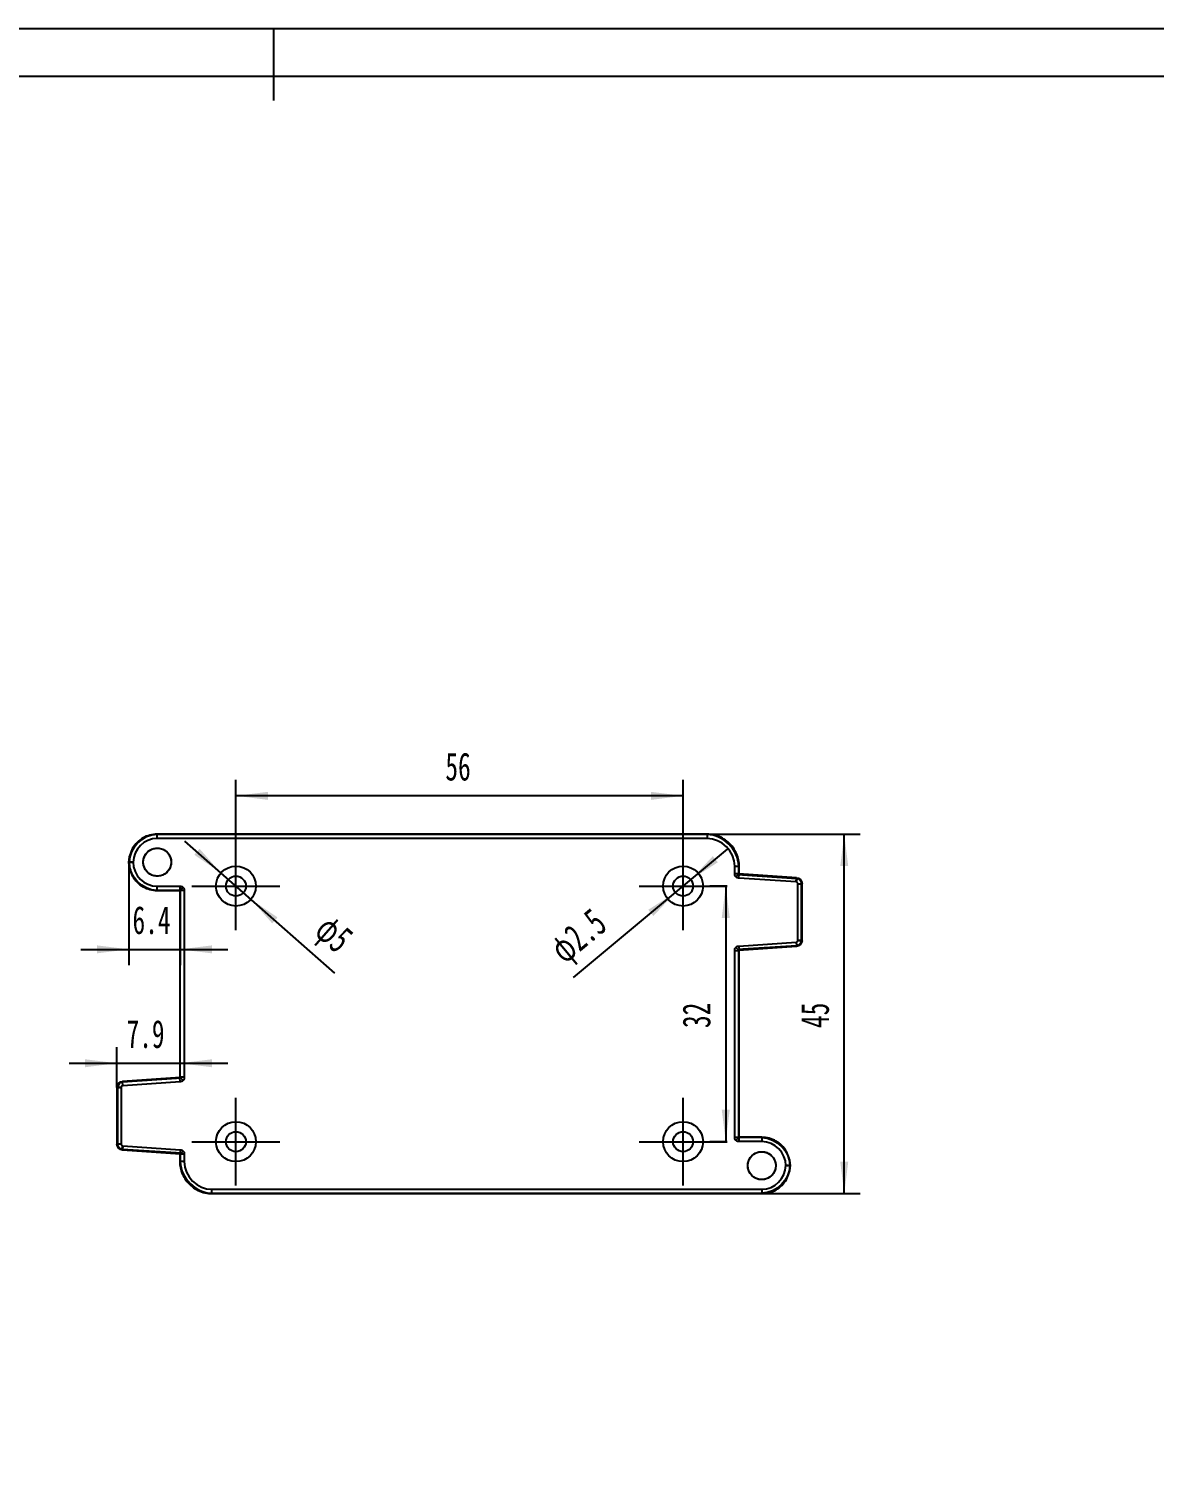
# Model space of a CAD drawing. Header units: millimetres. Extents: x 704 to 1206, y -330 to 25.
# Drawn here: x 924.3 to 1065.2, y -156.3 to 24.6 of the extents above; entities that cross this region are included whole.
import ezdxf

# ---------------------------------------------------------------- set-up
doc = ezdxf.new("R2010")
doc.units = ezdxf.units.MM
doc.linetypes.add('EB_DASHDOT', pattern=[39, 30, -3, 3, -3])
doc.layers.get('0').update_dxf_attribs({"lineweight": 0})
for name, color, linetype, lineweight in [('CAXA1', 1, 'EB_DASHDOT', 25), ('CAXA4', 3, 'Continuous', 25), ('图框_内框线', 5, 'Continuous', 50), ('图框_外框线', 7, 'Continuous', 0)]:
    doc.layers.add(name, color=color, linetype=linetype, lineweight=lineweight)
doc.styles.add('标准', font='', dxfattribs={"width": 0.667})
doc.styles.get('标准').set_extended_font_data('FangSong_GB2312')
doc.dimstyles.new('标准', dxfattribs={"dimtxt": 3.5, "dimasz": 4, "dimexe": 2, "dimexo": 0, "dimtad": 1, "dimdsep": 46, "dimtxsty": '标准', "dimcen": 0, "dimdle": 6, "dimazin": 2, "dimtfac": 1, "dimtdec": 3, "dimtmove": 0, "dimatfit": 3, "dimfxl": 0, "dimtolj": 1, "dimtzin": 0, "dimarcsym": 0})

# ---------------------------------------------------------------- blocks, each defined once
blk = doc.blocks.new('*CAXBLOCK56')
at = {"layer": 'CAXA4', "linetype": 'Continuous', "lineweight": 25}
for points in [[(950.26, -71.41), (954.26, -70.91), (954.26, -71.91)], [(1006.26, -71.41), (1002.26, -70.91), (1002.26, -71.91)]]:
    blk.add_hatch(color=0, dxfattribs=at).paths.add_polyline_path(points, flags=0)
at = {"layer": 'CAXA4', "color": 0, "linetype": 'Continuous', "lineweight": 25}
for p, q in [((950.26, -77.21), (950.26, -69.41)), ((1006.26, -77.21), (1006.26, -69.41)), ((1006.26, -71.41), (950.26, -71.41))]:
    blk.add_line(p, q, dxfattribs=at)
at = {"layer": 'CAXA4', "color": 0, "linetype": 'Continuous', "lineweight": 25, "insert": (976.49, -65.99), "char_height": 3.5, "attachment_point": 1, "style": '标准'}
blk.add_mtext('\\fFangSong_GB2312|b0|i0|p34;56', dxfattribs=at)
blk = doc.blocks.new('*CAXBLOCK67')
at = {"layer": 'CAXA4', "linetype": 'Continuous', "lineweight": 25}
for points in [[(1011.6, -82.71), (1011.1, -86.71), (1012.1, -86.71)], [(1011.6, -114.71), (1011.1, -110.71), (1012.1, -110.71)]]:
    blk.add_hatch(color=0, dxfattribs=at).paths.add_polyline_path(points, flags=0)
at = {"layer": 'CAXA4', "color": 0, "linetype": 'Continuous', "lineweight": 25}
for p, q in [((1011.76, -82.71), (1009.6, -82.71)), ((1011.6, -82.71), (1011.6, -114.71)), ((1011.76, -114.71), (1009.6, -114.71))]:
    blk.add_line(p, q, dxfattribs=at)
at = {"layer": 'CAXA4', "color": 0, "linetype": 'Continuous', "lineweight": 25, "insert": (1006.18, -100.48), "char_height": 3.5, "attachment_point": 1, "rotation": 90, "style": '标准'}
blk.add_mtext('\\fFangSong_GB2312|b0|i0|p34;32', dxfattribs=at)
blk = doc.blocks.new('*CAXBLOCK78')
at = {"layer": 'CAXA4', "linetype": 'Continuous', "lineweight": 25}
for points in [[(935.36, -104.89), (931.36, -105.39), (931.36, -104.39)], [(943.26, -104.89), (947.26, -105.39), (947.26, -104.39)]]:
    blk.add_hatch(color=0, dxfattribs=at).paths.add_polyline_path(points, flags=0)
at = {"layer": 'CAXA4', "color": 0, "linetype": 'Continuous', "lineweight": 25}
for p, q in [((935.36, -107.91), (935.36, -102.89)), ((943.26, -106.67), (943.26, -102.89)), ((929.36, -104.89), (949.26, -104.89))]:
    blk.add_line(p, q, dxfattribs=at)
at = {"layer": 'CAXA4', "color": 0, "linetype": 'Continuous', "lineweight": 25, "insert": (936.56, -99.47), "char_height": 3.5, "attachment_point": 1, "style": '标准'}
blk.add_mtext('\\fFangSong_GB2312|b0|i0|p34;7.9', dxfattribs=at)
blk = doc.blocks.new('*CAXBLOCK89')
at = {"layer": 'CAXA4', "linetype": 'Continuous', "lineweight": 25}
for points in [[(936.86, -90.63), (932.86, -91.13), (932.86, -90.13)], [(943.26, -90.63), (947.26, -91.13), (947.26, -90.13)]]:
    blk.add_hatch(color=0, dxfattribs=at).paths.add_polyline_path(points, flags=0)
at = {"layer": 'CAXA4', "color": 0, "linetype": 'Continuous', "lineweight": 25}
for p, q in [((936.86, -79.73), (936.86, -92.63)), ((943.26, -82.72), (943.26, -92.63)), ((930.86, -90.63), (949.26, -90.63))]:
    blk.add_line(p, q, dxfattribs=at)
at = {"layer": 'CAXA4', "color": 0, "linetype": 'Continuous', "lineweight": 25, "insert": (937.31, -85.21), "char_height": 3.5, "attachment_point": 1, "style": '标准'}
blk.add_mtext('\\fFangSong_GB2312|b0|i0|p34;6.4', dxfattribs=at)
blk = doc.blocks.new('*CAXBLOCK1617')
at = {"layer": 'CAXA4', "linetype": 'Continuous', "lineweight": 25}
for points in [[(948.38, -81.06), (945.71, -78.04), (945.05, -78.79)], [(952.14, -84.36), (955.47, -86.63), (954.81, -87.38)]]:
    blk.add_hatch(color=0, dxfattribs=at).paths.add_polyline_path(points, flags=0)
at = {"layer": 'CAXA4', "color": 0, "linetype": 'Continuous', "lineweight": 25}
blk.add_line((962.63, -93.59), (943.88, -77.1), dxfattribs=at)
at = {"layer": 'CAXA4', "color": 0, "linetype": 'Continuous', "lineweight": 25, "insert": (962.21, -86), "char_height": 3.5, "attachment_point": 1, "rotation": 318.6823, "style": '标准'}
blk.add_mtext('\\fFangSong_GB2312|b0|i0|p34;φ5', dxfattribs=at)
blk = doc.blocks.new('*CAXBLOCK1718')
at = {"layer": 'CAXA4', "linetype": 'Continuous', "lineweight": 25}
for points in [[(1007.22, -81.91), (1010.61, -79.73), (1009.97, -78.97)], [(1005.3, -83.51), (1002.54, -86.45), (1001.9, -85.68)]]:
    blk.add_hatch(color=0, dxfattribs=at).paths.add_polyline_path(points, flags=0)
at = {"layer": 'CAXA4', "color": 0, "linetype": 'Continuous', "lineweight": 25}
blk.add_line((992.53, -94.14), (1011.83, -78.07), dxfattribs=at)
at = {"layer": 'CAXA4', "color": 0, "linetype": 'Continuous', "lineweight": 25, "insert": (989.2, -89.86), "char_height": 3.5, "attachment_point": 1, "rotation": 39.7787, "style": '标准'}
blk.add_mtext('\\fFangSong_GB2312|b0|i0|p34;φ2.5', dxfattribs=at)
blk = doc.blocks.new('*CAXBLOCK1819')
at = {"layer": 'CAXA4', "linetype": 'Continuous', "lineweight": 25}
for points in [[(1026.44, -76.21), (1026.94, -80.21), (1025.94, -80.21)], [(1026.44, -121.21), (1026.94, -117.21), (1025.94, -117.21)]]:
    blk.add_hatch(color=0, dxfattribs=at).paths.add_polyline_path(points, flags=0)
at = {"layer": 'CAXA4', "color": 0, "linetype": 'Continuous', "lineweight": 25}
for p, q in [((1009.26, -76.21), (1028.44, -76.21)), ((1026.44, -121.21), (1026.44, -76.21)), ((1016.13, -121.21), (1028.44, -121.21))]:
    blk.add_line(p, q, dxfattribs=at)
at = {"layer": 'CAXA4', "color": 0, "linetype": 'Continuous', "lineweight": 25, "insert": (1021.02, -100.48), "char_height": 3.5, "attachment_point": 1, "rotation": 90, "style": '标准'}
blk.add_mtext('\\fFangSong_GB2312|b0|i0|p34;45', dxfattribs=at)

msp = doc.modelspace()

# ---------------------------------------------------------------- linework, layer by layer
at = {"color": 0, "linetype": 'Continuous', "lineweight": 25}
for p, q in [((940.385, -76.209), (940.385, -76.246)), ((1009.26, -76.209), (940.385, -76.209)), ((1009.26, -76.246), (940.385, -76.246)), ((1009.26, -76.746), (940.385, -76.746)), ((936.86, -79.734), (936.896, -79.734)), ((937.396, -79.721), (936.896, -79.734)), ((936.896, -79.734), (936.916, -79.734)), ((1012.723, -81.15), (1012.723, -80.209)), ((1012.723, -81.15), (1013.223, -81.15)), ((1012.857, -81.541), (1013.26, -81.166)), ((1013.061, -81.252), (1013.26, -81.166)), ((1013.061, -81.252), (1020.455, -81.749)), ((1013.223, -81.2), (1013.223, -80.209)), ((1020.458, -81.698), (1013.223, -81.2)), ((1013.238, -81.702), (1013.273, -81.204)), ((1013.26, -80.209), (1013.26, -81.166)), ((1020.461, -81.661), (1013.26, -81.166)), ((940.385, -82.722), (943.246, -82.722)), ((940.385, -83.259), (940.385, -83.222)), ((940.385, -83.222), (943.296, -83.222)), ((943.246, -82.722), (943.246, -83.222)), ((943.26, -106.666), (943.26, -82.722)), ((943.26, -83.259), (943.65, -82.869)), ((943.296, -106.7), (943.296, -83.222)), ((1020.424, -82.196), (1013.238, -81.702)), ((1020.424, -82.196), (1020.458, -81.698)), ((1020.458, -81.698), (1020.453, -81.758)), ((1020.461, -81.661), (1020.458, -81.698)), ((1020.623, -82.409), (1021.123, -82.409)), ((1020.623, -89.509), (1020.623, -82.409)), ((1021.044, -82.411), (1021.123, -82.409)), ((1021.072, -89.509), (1021.072, -82.409)), ((1021.123, -82.409), (1021.16, -82.409)), ((1021.123, -89.509), (1021.123, -82.409)), ((1021.16, -89.509), (1021.16, -82.409)), ((940.385, -83.259), (943.26, -83.259)), ((943.796, -83.272), (943.296, -83.272)), ((943.796, -83.272), (943.796, -106.65)), ((1021.105, -88.459), (1021.105, -83.459)), ((1013.26, -90.752), (1012.857, -90.377)), ((1020.455, -90.169), (1013.061, -90.666)), ((1013.223, -90.718), (1020.458, -90.22)), ((1013.238, -90.216), (1020.424, -89.722)), ((1013.238, -90.216), (1013.273, -90.714)), ((1020.461, -90.257), (1013.26, -90.752)), ((1020.424, -89.722), (1020.458, -90.22)), ((1020.453, -90.16), (1020.458, -90.22)), ((1020.458, -90.22), (1020.461, -90.257)), ((1020.623, -89.509), (1021.123, -89.509)), ((1021.123, -89.509), (1021.045, -89.507)), ((1021.16, -89.509), (1021.123, -89.509)), ((1012.723, -90.768), (1013.223, -90.768)), ((1012.723, -114.146), (1012.723, -90.768)), ((1013.26, -90.752), (1013.061, -90.666)), ((1013.223, -114.196), (1013.223, -90.718)), ((1013.26, -90.752), (1013.26, -114.696)), ((943.26, -106.666), (936.058, -107.161)), ((936.061, -107.198), (943.296, -106.7)), ((943.458, -106.752), (936.064, -107.249)), ((943.281, -107.202), (943.246, -106.704)), ((943.662, -107.041), (943.26, -106.666)), ((943.26, -106.666), (943.458, -106.752)), ((943.796, -106.65), (943.296, -106.65)), ((935.36, -107.909), (935.36, -115.009)), ((935.36, -107.909), (935.396, -107.909)), ((935.396, -107.909), (935.396, -115.009)), ((935.896, -107.909), (935.396, -107.909)), ((935.447, -107.909), (935.447, -115.009)), ((935.896, -107.909), (935.896, -115.009)), ((936.061, -107.198), (936.058, -107.161)), ((936.095, -107.696), (936.061, -107.198)), ((943.281, -107.202), (936.095, -107.696)), ((935.414, -108.959), (935.414, -113.959)), ((935.396, -115.009), (935.36, -115.009)), ((935.475, -115.007), (935.396, -115.009)), ((935.896, -115.009), (935.396, -115.009)), ((936.058, -115.757), (936.061, -115.72)), ((943.26, -116.252), (936.058, -115.757)), ((936.095, -115.222), (936.061, -115.72)), ((936.061, -115.72), (936.068, -115.642)), ((936.061, -115.72), (943.296, -116.218)), ((943.458, -116.166), (936.064, -115.669)), ((936.095, -115.222), (943.281, -115.716)), ((943.281, -115.716), (943.246, -116.214)), ((1012.723, -114.146), (1013.223, -114.146)), ((1012.869, -114.549), (1013.26, -114.159)), ((1016.135, -114.196), (1013.223, -114.196)), ((1016.135, -114.159), (1013.26, -114.159)), ((1013.273, -114.696), (1013.273, -114.196)), ((1016.135, -114.696), (1013.273, -114.696)), ((1016.135, -114.159), (1016.135, -114.196)), ((943.26, -116.252), (943.662, -115.877)), ((943.458, -116.166), (943.26, -116.252)), ((943.26, -116.252), (943.26, -117.209)), ((943.296, -117.209), (943.296, -116.218)), ((943.796, -116.268), (943.296, -116.268)), ((943.796, -116.268), (943.796, -117.209)), ((1019.123, -117.697), (1019.623, -117.684)), ((1019.623, -117.684), (1019.603, -117.684)), ((1019.66, -117.684), (1019.623, -117.684)), ((947.26, -120.672), (1016.135, -120.672)), ((947.26, -121.172), (1016.135, -121.172)), ((947.26, -121.209), (1016.135, -121.209)), ((1016.135, -121.209), (1016.135, -121.172))]:
    msp.add_line(p, q, dxfattribs=at)
for centre, radius in [((940.41, -79.709), 1.75), ((950.26, -82.709), 2.5), ((1006.26, -82.709), 2.5), ((950.26, -82.709), 1.25), ((1006.26, -82.709), 1.25), ((950.26, -114.709), 2.5), ((950.26, -114.709), 1.25), ((1006.26, -114.709), 2.5), ((1006.26, -114.709), 1.25), ((1016.11, -117.709), 1.75)]:
    msp.add_circle(centre, radius, dxfattribs=at)
msp.add_arc((936.108, -107.909), 0.661, 93.84321, 180.02785, dxfattribs=at)
for points, knots in [([(940.385, -76.209), (940.081, -76.21), (939.466, -76.292), (938.606, -76.648), (937.86, -77.213), (937.296, -77.96), (936.942, -78.818), (936.861, -79.431), (936.86, -79.734)], [0, 0, 0, 0, 0.9104889, 1.8371995, 2.7620199, 3.6857427, 4.6097753, 5.5181197, 5.5181197, 5.5181197, 5.5181197]), ([(940.385, -76.746), (940.384, -76.722), (940.383, -76.672), (940.383, -76.594), (940.384, -76.513), (940.385, -76.436), (940.383, -76.367), (940.383, -76.315), (940.381, -76.277), (940.384, -76.258), (940.383, -76.247), (940.385, -76.246)], [0, 0, 0, 0, 0.07150612, 0.15076392, 0.23337286, 0.313325, 0.38346249, 0.43761829, 0.47381692, 0.49352276, 0.50013719, 0.50013719, 0.50013719, 0.50013719]), ([(1013.26, -80.209), (1013.259, -79.914), (1013.19, -79.317), (1012.891, -78.465), (1012.413, -77.694), (1011.77, -77.052), (1010.999, -76.575), (1010.149, -76.278), (1009.554, -76.21), (1009.26, -76.209)], [0, 0, 0, 0, 0.8845001, 1.7851149, 2.6873723, 3.585533, 4.4859886, 5.3838897, 6.2663972, 6.2663972, 6.2663972, 6.2663972]), ([(1009.26, -76.246), (1009.262, -76.247), (1009.262, -76.258), (1009.262, -76.276), (1009.26, -76.313), (1009.259, -76.366), (1009.261, -76.434), (1009.261, -76.511), (1009.261, -76.593), (1009.26, -76.671), (1009.26, -76.722), (1009.26, -76.746)], [0, 0, 0, 0, 0.00658373, 0.02576471, 0.06126634, 0.11482456, 0.18480633, 0.26501456, 0.34812048, 0.42804579, 0.50028252, 0.50028252, 0.50028252, 0.50028252]), ([(938.66, -79.709), (938.655, -79.538), (938.709, -79.181), (938.952, -78.691), (939.339, -78.288), (939.834, -78.026), (940.383, -77.93), (940.936, -78.01), (941.437, -78.261), (941.84, -78.651), (942.098, -79.146), (942.157, -79.513), (942.16, -79.695)], [0, 0, 0, 0, 0.5136338, 1.060783, 1.6152351, 2.1640683, 2.7142519, 3.2581419, 3.8144967, 4.3680555, 4.9136837, 5.4606877, 5.4606877, 5.4606877, 5.4606877]), ([(936.86, -79.734), (936.861, -80.038), (936.943, -80.653), (937.298, -81.512), (937.863, -82.259), (938.61, -82.822), (939.468, -83.176), (940.082, -83.258), (940.385, -83.259)], [0, 0, 0, 0, 0.9104889, 1.8371995, 2.7620199, 3.6857427, 4.6097754, 5.5181198, 5.5181198, 5.5181198, 5.5181198]), ([(936.896, -79.734), (936.895, -79.86), (936.908, -80.117), (936.979, -80.504), (937.102, -80.895), (937.278, -81.283), (937.508, -81.658), (937.786, -82.012), (938.107, -82.332), (938.461, -82.611), (938.836, -82.84), (939.223, -83.017), (939.614, -83.14), (940.002, -83.21), (940.259, -83.224), (940.385, -83.222)], [0, 0, 0, 0, 0.3774754, 0.7699975, 1.1785472, 1.6034525, 2.0439724, 2.4953727, 2.9504517, 3.4018381, 3.8423172, 4.2672087, 4.6757698, 5.0683027, 5.4457616, 5.4457616, 5.4457616, 5.4457616]), ([(936.916, -79.734), (936.944, -79.731), (937.014, -79.728), (937.128, -79.724), (937.26, -79.722), (937.35, -79.721), (937.396, -79.721)], [0, 0, 0, 0, 0.08456137, 0.20807301, 0.34362338, 0.4797644, 0.4797644, 0.4797644, 0.4797644]), ([(942.16, -79.695), (942.159, -79.879), (942.102, -80.25), (941.852, -80.749), (941.457, -81.147), (940.958, -81.398), (940.405, -81.489), (939.854, -81.399), (939.357, -81.144), (938.963, -80.744), (938.715, -80.25), (938.658, -79.886), (938.66, -79.709)], [0, 0, 0, 0, 0.5508835, 1.1072185, 1.6479581, 2.2042042, 2.755534, 3.3011113, 3.8527156, 4.4039536, 4.9559939, 5.4870314, 5.4870314, 5.4870314, 5.4870314]), ([(1012.723, -80.209), (1012.747, -80.208), (1012.797, -80.207), (1012.875, -80.208), (1012.955, -80.209), (1013.033, -80.209), (1013.101, -80.208), (1013.154, -80.208), (1013.192, -80.206), (1013.211, -80.208), (1013.222, -80.207), (1013.223, -80.209)], [0, 0, 0, 0, 0.07155568, 0.15084337, 0.23346671, 0.31340627, 0.38351049, 0.43763901, 0.47382336, 0.49352172, 0.50012858, 0.50012858, 0.50012858, 0.50012858]), ([(1012.857, -81.541), (1012.833, -81.515), (1012.801, -81.471), (1012.772, -81.416), (1012.758, -81.384), (1012.749, -81.36), (1012.741, -81.335), (1012.733, -81.301), (1012.727, -81.257), (1012.723, -81.204), (1012.723, -81.168), (1012.723, -81.15)], [0, 0, 0, 0, 0.10531463, 0.15797195, 0.18430061, 0.21062927, 0.23740269, 0.26417612, 0.31772297, 0.37126982, 0.42481667, 0.42481667, 0.42481667, 0.42481667]), ([(940.385, -83.222), (940.382, -83.221), (940.382, -83.21), (940.382, -83.192), (940.384, -83.155), (940.385, -83.103), (940.383, -83.034), (940.383, -82.957), (940.383, -82.876), (940.384, -82.797), (940.384, -82.746), (940.385, -82.722)], [0, 0, 0, 0, 0.00658753, 0.02573509, 0.06118834, 0.11470111, 0.18466279, 0.26488485, 0.3480278, 0.42799809, 0.50029977, 0.50029977, 0.50029977, 0.50029977]), ([(943.246, -82.722), (943.265, -82.722), (943.302, -82.723), (943.358, -82.727), (943.403, -82.734), (943.439, -82.743), (943.464, -82.751), (943.489, -82.761), (943.522, -82.776), (943.563, -82.799), (943.609, -82.831), (943.637, -82.855), (943.65, -82.869)], [0, 0, 0, 0, 0.05575364, 0.11150727, 0.16726091, 0.19513772, 0.22301454, 0.25039623, 0.27777793, 0.33254131, 0.38730469, 0.44206808, 0.44206808, 0.44206808, 0.44206808]), ([(943.65, -82.869), (943.663, -82.882), (943.688, -82.91), (943.72, -82.956), (943.742, -82.996), (943.757, -83.029), (943.767, -83.054), (943.776, -83.08), (943.785, -83.115), (943.792, -83.161), (943.796, -83.217), (943.796, -83.254), (943.796, -83.272)], [0, 0, 0, 0, 0.05476338, 0.10952677, 0.16429015, 0.19167185, 0.21905354, 0.24693036, 0.27480717, 0.33056081, 0.38631444, 0.44206808, 0.44206808, 0.44206808, 0.44206808]), ([(1013.238, -81.702), (1013.203, -81.7), (1013.149, -81.695), (1013.088, -81.682), (1013.055, -81.671), (1013.031, -81.662), (1013.007, -81.651), (1012.976, -81.635), (1012.923, -81.603), (1012.882, -81.568), (1012.857, -81.541)], [0, 0, 0, 0, 0.10708451, 0.16062676, 0.18739789, 0.21416902, 0.24049542, 0.26682182, 0.31947462, 0.42478021, 0.42478021, 0.42478021, 0.42478021]), ([(1020.453, -81.758), (1020.454, -81.794), (1020.452, -81.882), (1020.442, -82.029), (1020.431, -82.138), (1020.424, -82.197)], [0, 0, 0, 0, 0.11089118, 0.26378487, 0.44076286, 0.44076286, 0.44076286, 0.44076286]), ([(1020.623, -82.409), (1020.62, -82.374), (1020.604, -82.305), (1020.529, -82.224), (1020.46, -82.202), (1020.424, -82.196)], [0, 0, 0, 0, 0.10586984, 0.20593843, 0.31530821, 0.31530821, 0.31530821, 0.31530821]), ([(1020.455, -81.749), (1020.533, -81.754), (1020.695, -81.8), (1020.899, -81.953), (1021.038, -82.166), (1021.072, -82.331), (1021.072, -82.409)], [0, 0, 0, 0, 0.23448701, 0.49166253, 0.74887985, 0.98261985, 0.98261985, 0.98261985, 0.98261985]), ([(1020.622, -82.409), (1020.676, -82.407), (1020.779, -82.406), (1020.92, -82.408), (1021.006, -82.41), (1021.044, -82.411)], [0, 0, 0, 0, 0.16256042, 0.30822369, 0.42162408, 0.42162408, 0.42162408, 0.42162408]), ([(1012.723, -90.768), (1012.723, -90.75), (1012.723, -90.714), (1012.727, -90.661), (1012.733, -90.617), (1012.741, -90.583), (1012.749, -90.558), (1012.758, -90.534), (1012.772, -90.502), (1012.801, -90.447), (1012.833, -90.403), (1012.857, -90.377)], [0, 0, 0, 0, 0.05354685, 0.1070937, 0.16064055, 0.18741397, 0.2141874, 0.24051605, 0.26684471, 0.31950203, 0.42481667, 0.42481667, 0.42481667, 0.42481667]), ([(1012.857, -90.377), (1012.882, -90.35), (1012.923, -90.315), (1012.976, -90.283), (1013.007, -90.267), (1013.031, -90.256), (1013.055, -90.247), (1013.088, -90.236), (1013.149, -90.223), (1013.203, -90.218), (1013.238, -90.216)], [0, 0, 0, 0, 0.1053056, 0.1579584, 0.1842848, 0.2106112, 0.23738232, 0.26415345, 0.3176957, 0.42478021, 0.42478021, 0.42478021, 0.42478021]), ([(1020.424, -89.722), (1020.459, -89.716), (1020.527, -89.696), (1020.602, -89.616), (1020.619, -89.545), (1020.622, -89.509)], [0, 0, 0, 0, 0.10585829, 0.20585944, 0.31511674, 0.31511674, 0.31511674, 0.31511674]), ([(1020.424, -89.721), (1020.43, -89.778), (1020.439, -89.887), (1020.447, -90.033), (1020.451, -90.122), (1020.453, -90.16)], [0, 0, 0, 0, 0.1735615, 0.32648086, 0.43993259, 0.43993259, 0.43993259, 0.43993259]), ([(1021.072, -89.509), (1021.072, -89.587), (1021.038, -89.751), (1020.899, -89.965), (1020.696, -90.118), (1020.533, -90.164), (1020.455, -90.169)], [0, 0, 0, 0, 0.23347536, 0.49005532, 0.7477781, 0.98262018, 0.98262018, 0.98262018, 0.98262018]), ([(1021.045, -89.507), (1021.008, -89.51), (1020.922, -89.514), (1020.781, -89.515), (1020.677, -89.511), (1020.622, -89.509)], [0, 0, 0, 0, 0.11123409, 0.25718334, 0.42259782, 0.42259782, 0.42259782, 0.42259782]), ([(943.796, -106.65), (943.796, -106.668), (943.796, -106.704), (943.792, -106.757), (943.786, -106.801), (943.778, -106.835), (943.77, -106.86), (943.761, -106.884), (943.747, -106.916), (943.718, -106.971), (943.686, -107.015), (943.662, -107.041)], [0, 0, 0, 0, 0.05354685, 0.1070937, 0.16064055, 0.18741397, 0.2141874, 0.24051605, 0.26684471, 0.31950203, 0.42481667, 0.42481667, 0.42481667, 0.42481667]), ([(935.396, -107.909), (935.4, -107.909), (935.414, -107.91), (935.445, -107.911), (935.472, -107.912), (935.489, -107.912)], [0, 0, 0, 0, 0.01158267, 0.042818848, 0.092279306, 0.092279306, 0.092279306, 0.092279306]), ([(935.489, -107.912), (935.531, -107.908), (935.62, -107.904), (935.756, -107.904), (935.85, -107.907), (935.897, -107.909)], [0, 0, 0, 0, 0.12657059, 0.2674105, 0.40853724, 0.40853724, 0.40853724, 0.40853724]), ([(936.07, -107.29), (936.069, -107.274), (936.066, -107.247), (936.063, -107.216), (936.061, -107.202), (936.061, -107.198)], [0, 0, 0, 0, 0.04990045, 0.081439589, 0.093141432, 0.093141432, 0.093141432, 0.093141432]), ([(936.095, -107.697), (936.09, -107.65), (936.083, -107.557), (936.076, -107.421), (936.072, -107.332), (936.07, -107.29)], [0, 0, 0, 0, 0.14057939, 0.28123545, 0.40755419, 0.40755419, 0.40755419, 0.40755419]), ([(943.662, -107.041), (943.637, -107.068), (943.596, -107.103), (943.543, -107.135), (943.512, -107.151), (943.488, -107.162), (943.464, -107.171), (943.431, -107.182), (943.37, -107.195), (943.316, -107.2), (943.281, -107.202)], [0, 0, 0, 0, 0.1053056, 0.1579584, 0.1842848, 0.2106112, 0.23738232, 0.26415345, 0.3176957, 0.42478021, 0.42478021, 0.42478021, 0.42478021]), ([(936.064, -115.669), (935.986, -115.664), (935.824, -115.618), (935.62, -115.465), (935.481, -115.252), (935.447, -115.087), (935.447, -115.009)], [0, 0, 0, 0, 0.23448701, 0.49166253, 0.74887985, 0.98261985, 0.98261985, 0.98261985, 0.98261985]), ([(935.897, -115.009), (935.843, -115.011), (935.74, -115.012), (935.599, -115.01), (935.513, -115.008), (935.475, -115.007)], [0, 0, 0, 0, 0.16256065, 0.3082241, 0.42162451, 0.42162451, 0.42162451, 0.42162451]), ([(935.896, -115.009), (935.899, -115.044), (935.915, -115.113), (935.99, -115.194), (936.059, -115.216), (936.095, -115.221)], [0, 0, 0, 0, 0.10585831, 0.20585945, 0.31511667, 0.31511667, 0.31511667, 0.31511667]), ([(936.068, -115.642), (936.067, -115.605), (936.069, -115.52), (936.078, -115.379), (936.089, -115.276), (936.095, -115.221)], [0, 0, 0, 0, 0.11123409, 0.25718332, 0.42259778, 0.42259778, 0.42259778, 0.42259778]), ([(943.281, -115.716), (943.316, -115.718), (943.37, -115.723), (943.431, -115.736), (943.464, -115.747), (943.488, -115.756), (943.512, -115.767), (943.543, -115.783), (943.596, -115.815), (943.637, -115.85), (943.662, -115.877)], [0, 0, 0, 0, 0.10708451, 0.16062676, 0.18739789, 0.21416902, 0.24049542, 0.26682182, 0.31947462, 0.42478021, 0.42478021, 0.42478021, 0.42478021]), ([(1012.869, -114.549), (1012.856, -114.536), (1012.831, -114.508), (1012.799, -114.462), (1012.777, -114.422), (1012.762, -114.389), (1012.752, -114.364), (1012.743, -114.338), (1012.734, -114.303), (1012.727, -114.257), (1012.723, -114.201), (1012.723, -114.164), (1012.723, -114.146)], [0, 0, 0, 0, 0.05476338, 0.10952677, 0.16429015, 0.19167185, 0.21905354, 0.24693036, 0.27480717, 0.33056081, 0.38631444, 0.44206808, 0.44206808, 0.44206808, 0.44206808]), ([(1013.273, -114.696), (1013.254, -114.696), (1013.217, -114.695), (1013.161, -114.691), (1013.116, -114.684), (1013.08, -114.675), (1013.055, -114.667), (1013.03, -114.657), (1012.997, -114.642), (1012.956, -114.619), (1012.91, -114.587), (1012.882, -114.563), (1012.869, -114.549)], [0, 0, 0, 0, 0.05575364, 0.11150727, 0.16726091, 0.19513772, 0.22301454, 0.25039623, 0.27777793, 0.33254131, 0.38730469, 0.44206808, 0.44206808, 0.44206808, 0.44206808]), ([(1019.66, -117.684), (1019.658, -117.381), (1019.576, -116.765), (1019.221, -115.906), (1018.656, -115.159), (1017.909, -114.596), (1017.051, -114.242), (1016.437, -114.16), (1016.135, -114.159)], [0, 0, 0, 0, 0.9104889, 1.8371995, 2.7620199, 3.6857427, 4.6097754, 5.5181198, 5.5181198, 5.5181198, 5.5181198]), ([(1016.135, -114.196), (1016.137, -114.197), (1016.137, -114.208), (1016.137, -114.226), (1016.135, -114.263), (1016.134, -114.315), (1016.136, -114.384), (1016.136, -114.461), (1016.136, -114.542), (1016.136, -114.621), (1016.135, -114.672), (1016.135, -114.696)], [0, 0, 0, 0, 0.00658753, 0.02573509, 0.06118834, 0.11470111, 0.1846628, 0.26488485, 0.3480278, 0.42799809, 0.50029977, 0.50029977, 0.50029977, 0.50029977]), ([(943.26, -117.209), (943.26, -117.504), (943.329, -118.101), (943.628, -118.953), (944.106, -119.724), (944.749, -120.366), (945.52, -120.843), (946.37, -121.14), (946.965, -121.208), (947.26, -121.209)], [0, 0, 0, 0, 0.8845001, 1.7851149, 2.6873723, 3.585533, 4.4859886, 5.3838897, 6.2663972, 6.2663972, 6.2663972, 6.2663972]), ([(943.796, -117.209), (943.772, -117.21), (943.722, -117.211), (943.644, -117.21), (943.564, -117.209), (943.486, -117.209), (943.418, -117.21), (943.365, -117.211), (943.327, -117.212), (943.308, -117.21), (943.298, -117.211), (943.296, -117.209)], [0, 0, 0, 0, 0.07155569, 0.15084338, 0.23346672, 0.31340628, 0.3835105, 0.43763902, 0.47382336, 0.49352172, 0.50012857, 0.50012857, 0.50012857, 0.50012857]), ([(943.662, -115.877), (943.686, -115.903), (943.718, -115.947), (943.747, -116.002), (943.761, -116.034), (943.77, -116.058), (943.778, -116.083), (943.786, -116.117), (943.792, -116.161), (943.796, -116.214), (943.796, -116.25), (943.796, -116.268)], [0, 0, 0, 0, 0.10531463, 0.15797195, 0.18430061, 0.21062927, 0.23740269, 0.26417612, 0.31772297, 0.37126982, 0.42481667, 0.42481667, 0.42481667, 0.42481667]), ([(1014.36, -117.709), (1014.355, -117.538), (1014.409, -117.181), (1014.652, -116.691), (1015.039, -116.288), (1015.534, -116.026), (1016.083, -115.93), (1016.636, -116.01), (1017.137, -116.261), (1017.54, -116.651), (1017.798, -117.146), (1017.857, -117.513), (1017.86, -117.695)], [0, 0, 0, 0, 0.5136338, 1.060783, 1.6152351, 2.1640683, 2.7142519, 3.2581419, 3.8144967, 4.3680555, 4.9136837, 5.4606877, 5.4606877, 5.4606877, 5.4606877]), ([(1017.86, -117.695), (1017.859, -117.879), (1017.802, -118.25), (1017.552, -118.749), (1017.157, -119.147), (1016.658, -119.398), (1016.105, -119.489), (1015.554, -119.399), (1015.057, -119.144), (1014.663, -118.744), (1014.415, -118.25), (1014.358, -117.886), (1014.36, -117.709)], [0, 0, 0, 0, 0.5508835, 1.1072185, 1.6479581, 2.2042042, 2.755534, 3.3011113, 3.8527156, 4.4039536, 4.9559939, 5.4870314, 5.4870314, 5.4870314, 5.4870314]), ([(1016.135, -121.209), (1016.438, -121.208), (1017.053, -121.126), (1017.913, -120.77), (1018.659, -120.205), (1019.223, -119.458), (1019.577, -118.6), (1019.658, -117.987), (1019.66, -117.684)], [0, 0, 0, 0, 0.9104889, 1.8371995, 2.7620199, 3.6857427, 4.6097753, 5.5181197, 5.5181197, 5.5181197, 5.5181197]), ([(1019.603, -117.684), (1019.575, -117.687), (1019.505, -117.69), (1019.391, -117.694), (1019.259, -117.696), (1019.169, -117.697), (1019.123, -117.697)], [0, 0, 0, 0, 0.08456137, 0.20807301, 0.34362338, 0.4797644, 0.4797644, 0.4797644, 0.4797644]), ([(947.26, -121.172), (947.257, -121.171), (947.258, -121.16), (947.257, -121.142), (947.259, -121.105), (947.26, -121.052), (947.258, -120.984), (947.258, -120.907), (947.258, -120.825), (947.259, -120.747), (947.259, -120.696), (947.26, -120.672)], [0, 0, 0, 0, 0.00658373, 0.02576471, 0.06126634, 0.11482456, 0.18480633, 0.26501456, 0.34812048, 0.42804579, 0.50028252, 0.50028252, 0.50028252, 0.50028252]), ([(1016.135, -120.672), (1016.135, -120.696), (1016.136, -120.746), (1016.136, -120.824), (1016.135, -120.905), (1016.134, -120.982), (1016.136, -121.051), (1016.136, -121.103), (1016.138, -121.141), (1016.135, -121.16), (1016.136, -121.171), (1016.135, -121.172)], [0, 0, 0, 0, 0.07150612, 0.15076392, 0.23337286, 0.313325, 0.38346249, 0.43761829, 0.47381692, 0.49352276, 0.50013719, 0.50013719, 0.50013719, 0.50013719])]:
    msp.add_open_spline(points, degree=3, knots=knots, dxfattribs=at)
for points in [[(936.86, -79.734), (936.908, -77.889), (938.54, -76.257), (940.385, -76.209)], [(940.385, -76.246), (938.561, -76.223), (936.874, -77.911), (936.896, -79.734)], [(940.385, -76.745), (938.805, -76.733), (937.391, -78.143), (937.396, -79.721)], [(1009.26, -76.209), (1011.353, -76.264), (1013.205, -78.116), (1013.26, -80.209)], [(1009.26, -76.209), (1011.354, -76.209), (1013.26, -78.115), (1013.26, -80.209)], [(1013.223, -80.209), (1013.168, -78.135), (1011.334, -76.3), (1009.26, -76.246)], [(1012.723, -80.209), (1012.743, -78.375), (1011.093, -76.737), (1009.26, -76.745)], [(940.385, -83.259), (938.54, -83.211), (936.908, -81.579), (936.86, -79.734)], [(937.396, -79.721), (937.376, -81.31), (938.796, -82.735), (940.385, -82.723)], [(1020.458, -81.698), (1020.814, -81.731), (1021.114, -82.052), (1021.123, -82.409)], [(1020.461, -81.661), (1020.836, -81.687), (1021.16, -82.034), (1021.16, -82.409)], [(1021.123, -89.509), (1021.114, -89.866), (1020.814, -90.187), (1020.458, -90.22)], [(1021.16, -89.509), (1021.16, -89.884), (1020.836, -90.231), (1020.461, -90.257)], [(935.36, -107.909), (935.36, -107.534), (935.683, -107.187), (936.058, -107.161)], [(936.061, -107.198), (935.649, -107.264), (935.428, -107.501), (935.396, -107.909)], [(936.095, -107.697), (935.972, -107.716), (935.906, -107.786), (935.897, -107.909)], [(936.058, -115.757), (935.683, -115.731), (935.36, -115.384), (935.36, -115.009)], [(936.061, -115.72), (935.705, -115.687), (935.405, -115.366), (935.396, -115.009)], [(1016.135, -114.159), (1017.979, -114.207), (1019.611, -115.839), (1019.66, -117.684)], [(1016.135, -114.196), (1017.96, -114.244), (1019.575, -115.858), (1019.623, -117.684)], [(1019.123, -117.697), (1019.143, -116.108), (1017.723, -114.683), (1016.135, -114.695)], [(947.26, -121.209), (945.166, -121.154), (943.314, -119.302), (943.26, -117.209)], [(947.26, -121.209), (945.165, -121.209), (943.26, -119.303), (943.26, -117.209)], [(943.296, -117.209), (943.351, -119.283), (945.185, -121.118), (947.26, -121.172)], [(943.796, -117.209), (943.776, -119.043), (945.426, -120.681), (947.26, -120.673)], [(1019.66, -117.684), (1019.611, -119.529), (1017.979, -121.161), (1016.135, -121.209)], [(1019.623, -117.684), (1019.575, -119.51), (1017.96, -121.124), (1016.135, -121.172)], [(1016.135, -120.673), (1017.714, -120.685), (1019.128, -119.276), (1019.123, -117.697)]]:
    msp.add_open_spline(points, degree=3, dxfattribs=at)
at = {"layer": 'CAXA1', "linetype": 'EB_DASHDOT', "lineweight": 25}
for p, q in [((950.26, -88.209), (950.26, -77.209)), ((1006.26, -88.209), (1006.26, -77.209)), ((944.76, -82.709), (955.76, -82.709)), ((1000.76, -82.709), (1011.76, -82.709)), ((950.26, -120.209), (950.26, -109.209)), ((1006.26, -120.209), (1006.26, -109.209)), ((944.76, -114.709), (955.76, -114.709)), ((1000.76, -114.709), (1011.76, -114.709))]:
    msp.add_line(p, q, dxfattribs=at)
at = {"layer": '图框_内框线', "color": 0, "linetype": 'Continuous', "lineweight": 25}
for points in [[(954.995, 15.651), (954.995, 24.61)], [(718.775, -324.195), (1200.174, -324.195), (1200.174, 18.637), (718.775, 18.637), (718.775, -324.195)]]:
    msp.add_lwpolyline(points, dxfattribs=at)
at = {"layer": '图框_外框线', "color": 0, "linetype": 'Continuous', "lineweight": 25}
msp.add_lwpolyline([(703.843, -330.168), (1206.147, -330.168), (1206.147, 24.61), (703.843, 24.61), (703.843, -330.168)], dxfattribs=at)

# ---------------------------------------------------------------- dimensions: what is measured, and where the dimension line sits
at = {"layer": 'CAXA4'}
for base, p1, p2, angle, text, picture, middle in [((978.26, -71.407), (1006.26, -77.209), (950.26, -77.209), 180, '\\fFangSong_GB2312;56', '*CAXBLOCK56', (978.26, -68.384)), ((1026.437, -98.709), (1016.135, -121.209), (1009.26, -76.209), 90, '\\fFangSong_GB2312;45', '*CAXBLOCK1819', (1023.414, -98.709)), ((940.06, -90.631), (936.86, -79.734), (943.26, -82.722), 180, '\\fFangSong_GB2312;6.4', '*CAXBLOCK89', (940.06, -87.609)), ((1011.601, -98.709), (1011.76, -82.709), (1011.76, -114.709), 90, '\\fFangSong_GB2312;32', '*CAXBLOCK67', (1008.579, -98.709))]:
    dim = msp.add_linear_dim(base=base, p1=p1, p2=p2, angle=angle, text=text, dimstyle='标准', dxfattribs=at)
    dim.commit()
    dim.dimension.update_dxf_attribs({"geometry": picture, "text_midpoint": middle})
for p1, p2, text, picture, middle in [((948.382, -81.058), (952.137, -84.36), '\\fFangSong_GB2312;φ5', '*CAXBLOCK1617', (962.565, -89.502)), ((1007.22, -81.909), (1005.299, -83.509), '\\fFangSong_GB2312;φ2.5', '*CAXBLOCK1718', (994.207, -88.811))]:
    dim = msp.add_diameter_dim_2p(p1=p1, p2=p2, text=text, dimstyle='标准', dxfattribs=at)
    dim.commit()
    dim.dimension.update_dxf_attribs({"geometry": picture, "text_midpoint": middle})
dim = msp.add_linear_dim(base=(939.31, -104.886), p1=(935.36, -107.909), p2=(943.26, -106.666), text='\\fFangSong_GB2312;7.9', dimstyle='标准', dxfattribs=at)
dim.commit()
dim.dimension.update_dxf_attribs({"geometry": '*CAXBLOCK78', "text_midpoint": (939.31, -101.864)})

doc.saveas('drawing.dxf')
